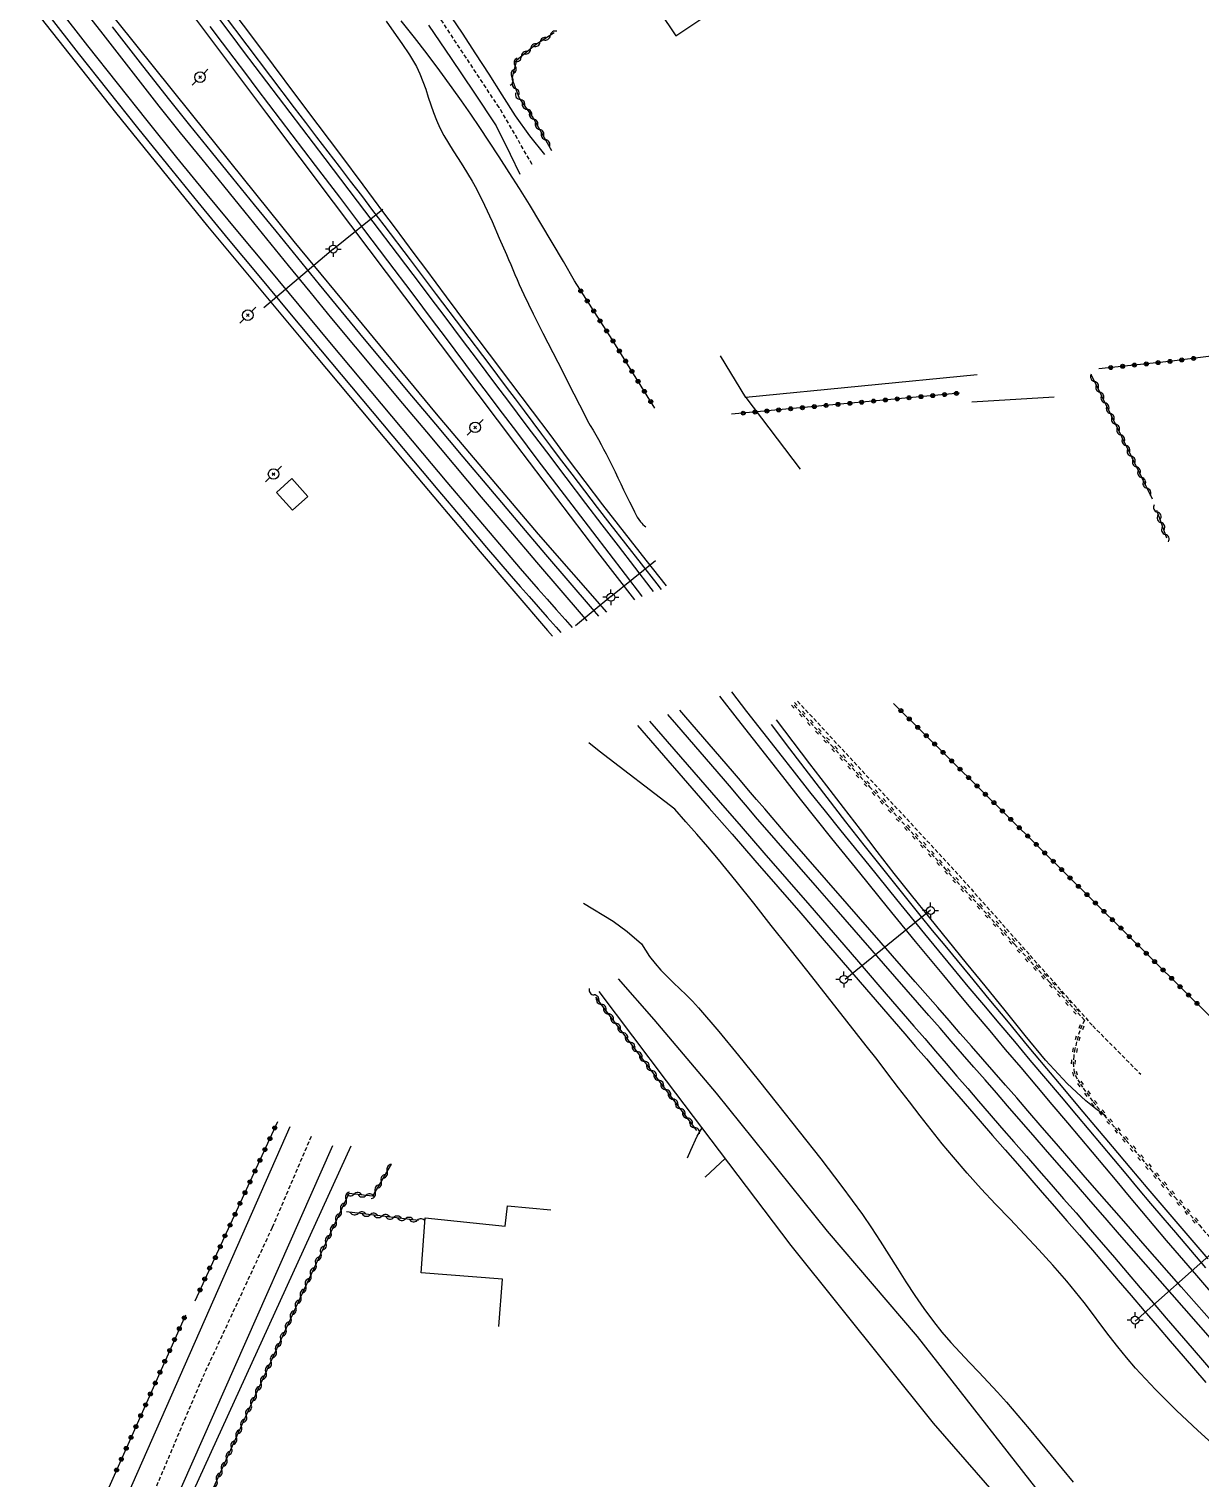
# Model space of a CAD drawing. Header units: millimetres. Extents: x 159000 to 160001, y 158000 to 159001.
# Drawn here: x 159116.3 to 159263.9, y 158371.1 to 158553.8 of the extents above; entities that cross this region are included whole.
import ezdxf

# ---------------------------------------------------------------- set-up
doc = ezdxf.new("R2010")
doc.units = ezdxf.units.MM
doc.linetypes.add('DASHED', pattern=[0.75, 0.5, -0.25])
doc.layers.get('0').update_dxf_attribs({"linetype": 'CONTINUOUS'})
for name, color, linetype in [('W0001', 6, 'DASHED'), ('W0008', 7, 'CONTINUOUS'), ('W0017', 7, 'CONTINUOUS'), ('W0101', 7, 'CONTINUOUS'), ('W0104', 1, 'CONTINUOUS'), ('W0112', 1, 'DASHED'), ('W0211', 2, 'CONTINUOUS'), ('W0214', 2, 'CONTINUOUS'), ('W0220', 5, 'DASHED'), ('W0300', 7, 'CONTINUOUS'), ('W0310', 3, 'CONTINUOUS'), ('W0322', 7, 'CONTINUOUS'), ('W0323', 7, 'CONTINUOUS'), ('W0473', 7, 'CONTINUOUS'), ('W0610', 7, 'CONTINUOUS'), ('W0611', 7, 'CONTINUOUS'), ('W0700', 7, 'CONTINUOUS'), ('W0710', 7, 'CONTINUOUS')]:
    doc.layers.add(name, color=color, linetype=linetype)

# ---------------------------------------------------------------- blocks, each defined once
blk = doc.blocks.new('T610')
for p, q in [((-0.500001, 0), (-1.000002, 0)), ((0, 0.500001), (0, 1.000002)), ((0.500001, 0), (1.000002, 0)), ((0, -0.500001), (0, -1.000002))]:
    blk.add_line(p, q)
blk.add_ellipse((0, 0), major_axis=(-0.353554, 0.353554), ratio=1, start_param=3.926990817, end_param=10.2101761242)
blk = doc.blocks.new('T473')
for p, q in [((-0.166667, 0.166667), (0.166667, -0.166667)), ((-0.166667, -0.166667), (0.166667, 0.166667)), ((0.500001, 0.500001), (1.000002, 1.000002)), ((-1.000002, -1.000002), (-0.500001, -0.500001))]:
    blk.add_line(p, q)
blk.add_ellipse((0, 0), major_axis=(0.471405, 0.471405), ratio=1, start_param=5.4977871438, end_param=11.780972451)
blk = doc.blocks.new('t323o')
at = {"color": 0, "linetype": 'Continuous'}
for radius in [0.25, 0.15]:
    blk.add_circle((0, 0), radius, dxfattribs=at)
blk = doc.blocks.new('t310o')
at = {"color": 0, "linetype": 'Continuous'}
for centre, start, end in [((-0.5, 0.38), 216.8699, 323.1304), ((0.5, -0.37), 36.8699, 143.1303)]:
    blk.add_arc(centre, 0.625, start, end, dxfattribs=at)
blk = doc.blocks.new('t322o')
at = {"color": 0, "linetype": 'Continuous'}
for radius in [0.25, 0.15]:
    blk.add_circle((0, 0), radius, dxfattribs=at)
blk = doc.blocks.new('t220o')
at = {"color": 0, "linetype": 'Continuous'}
for p, q in [((-0.25, 0.25), (0.25, 0.25)), ((-0.25, -0.25), (0.25, -0.25))]:
    blk.add_line(p, q, dxfattribs=at)

msp = doc.modelspace()

# ---------------------------------------------------------------- linework, layer by layer
at = {"layer": 'W0001'}
for points in [[(159179.72, 158536.72), (159175.54, 158543.88), (159163.87, 158561.51), (159149.97, 158581.69), (159135.14, 158602.15), (159125.6, 158616.58), (159119.47, 158624.25), (159107.6, 158637.6), (159104.35, 158644.31)], [(159151.84, 158414.18), (159146.92, 158402.68), (159138.09, 158383.67), (159131.7, 158368.61), (159127.71, 158359.61), (159121.46, 158345.79), (159115.67, 158332.12), (159102.25, 158306.76), (159088.95, 158308.52), (159067.77, 158318.05), (159053.9, 158323.51), (159032.56, 158331.9), (159014.04, 158339.26), (159014, 158339.28)]]:
    msp.add_lwpolyline(points, dxfattribs=at)
at = {"layer": 'W0008'}
for points in [[(159181.3, 158537.95), (159179.39, 158540.33), (159177.58, 158542.86), (159175.93, 158545.48), (159174.27, 158548.08), (159172.6, 158550.68), (159170.9, 158553.26), (159169.57, 158555.25)], [(159166.65, 158554.29), (159169.5, 158550.07), (159172.33, 158545.83), (159175.15, 158541.58), (159176.92, 158538.02), (159178.14, 158535.5)], [(159149.15, 158415.38), (159104.01, 158313.17), (159103.2, 158311.65), (159102.13, 158310.26), (159100.75, 158309.12), (159099.09, 158308.39), (159097.77, 158308.28), (159096.48, 158308.58), (159095.31, 158309.08), (159094.21, 158309.56), (159051.73, 158326.42), (159014, 158341.53)], [(159154.53, 158412.98), (159109.49, 158311.37), (159108.44, 158309.54), (159107.07, 158307.95), (159105.43, 158306.63), (159103.61, 158305.62), (159101.02, 158304.63), (159098.28, 158304.04), (159095.42, 158304.02), (159092.62, 158304.73), (159049.99, 158321.87), (159014, 158336.19)]]:
    msp.add_lwpolyline(points, dxfattribs=at)
at = {"layer": 'W0017'}
for points in [[(159190.54, 158434.06), (159195.02, 158428.94), (159202.88, 158419.64), (159216.89, 158402.22), (159228.24, 158388.94), (159248.56, 158362.95), (159257.86, 158352.46), (159269.51, 158339.23), (159275.85, 158331.12), (159273.33, 158326.87)], [(159250.2, 158353.3), (159250.2, 158353.36), (159246.28, 158359.7), (159230.3, 158378.02), (159212.33, 158400.43), (159196.63, 158421.2), (159188.13, 158432.46)], [(159199.3, 158411.49), (159199.72, 158412.46), (159200.5, 158414.21), (159201.12, 158415.26)], [(159204.03, 158411.41), (159201.53, 158409.1), (159201.45, 158409.03)]]:
    msp.add_lwpolyline(points, dxfattribs=at)
at = {"layer": 'W0101'}
for points in [[(159189.5, 158565.36), (159197.82, 158552.92), (159203.75, 158556.89)], [(159245.49, 158507.37), (159235.14, 158506.76)], [(159175.5, 158390.24), (159175.96, 158396.2), (159165.69, 158396.99), (159166.23, 158403.91), (159176.31, 158402.88), (159176.58, 158405.42), (159182.05, 158404.94)]]:
    msp.add_lwpolyline(points, dxfattribs=at)
at = {"layer": 'W0104'}
msp.add_lwpolyline([(159149.42, 158497.11), (159147.47, 158495.37), (159149.48, 158493.13), (159151.43, 158494.87)], close=True, dxfattribs=at)
at = {"layer": 'W0112'}
msp.add_lwpolyline([(159213.15, 158469.05), (159233.03, 158447.62), (159250.37, 158428.12), (159256.41, 158422.02)], dxfattribs=at)
at = {"layer": 'W0211'}
for points in [[(159140.75, 158555.72), (159143.74, 158551.76), (159146.72, 158547.8), (159149.71, 158543.85), (159151.12, 158542), (159152.53, 158540.16), (159153.94, 158538.31), (159155.35, 158536.47), (159156.76, 158534.62), (159158.17, 158532.78), (159159.58, 158530.93), (159160.98, 158529.08), (159164.3, 158524.71), (159167.61, 158520.34), (159170.91, 158515.97), (159174.22, 158511.59), (159175.33, 158510.11), (159176.44, 158508.63), (159177.56, 158507.15), (159178.67, 158505.66), (159179.78, 158504.18), (159180.89, 158502.7), (159182.01, 158501.22), (159183.12, 158499.74), (159184.71, 158497.65), (159186.29, 158495.56), (159187.88, 158493.48), (159189.48, 158491.4), (159191.45, 158488.87), (159193.43, 158486.35), (159195.41, 158483.83), (159195.96, 158483.14)], [(159185.03, 158522.04), (159183.64, 158524.47), (159182.23, 158526.88), (159180.8, 158529.29), (159179.35, 158531.67), (159178.09, 158533.69), (159176.82, 158535.7), (159175.53, 158537.69), (159174.22, 158539.67), (159173.1, 158541.37), (159171.96, 158543.05), (159170.8, 158544.73), (159169.63, 158546.39), (159168.06, 158548.53), (159166.47, 158550.64), (159164.85, 158552.74), (159163.2, 158554.82)], [(159209.82, 158466.12), (159212.15, 158463.04), (159214.48, 158459.96), (159216.84, 158456.9), (159219.2, 158453.85), (159221.53, 158450.89), (159223.87, 158447.94), (159226.22, 158445.01), (159228.58, 158442.08), (159230.14, 158440.16), (159231.71, 158438.25), (159233.28, 158436.34), (159234.86, 158434.43), (159237.27, 158431.5), (159239.69, 158428.58), (159242.11, 158425.66), (159244.54, 158422.75), (159246.6, 158420.29), (159248.66, 158417.83), (159250.73, 158415.38), (159252.8, 158412.93), (159255.05, 158410.26), (159257.31, 158407.59), (159259.58, 158404.92), (159261.85, 158402.26), (159264.86, 158398.76)], [(159186.18, 158443.57), (159189.9, 158441.31), (159191.69, 158440), (159193.49, 158438.44), (159194.51, 158436.88), (159195.2, 158435.99), (159195.93, 158435.15), (159196.71, 158434.34), (159197.51, 158433.56), (159198.32, 158432.79), (159199.12, 158432.02), (159199.9, 158431.23), (159200.66, 158430.41), (159203.22, 158427.42), (159205.73, 158424.38), (159208.18, 158421.31), (159210.63, 158418.23), (159213.36, 158414.79), (159216.07, 158411.34), (159218.74, 158407.86), (159221.33, 158404.32), (159222.48, 158402.66), (159223.59, 158400.97), (159224.67, 158399.26), (159225.74, 158397.55), (159226.81, 158395.83), (159227.92, 158394.14), (159229.07, 158392.47), (159230.28, 158390.85), (159231.36, 158389.51), (159232.48, 158388.21), (159233.64, 158386.94), (159234.82, 158385.69), (159236.01, 158384.45), (159237.19, 158383.2), (159238.35, 158381.94), (159239.49, 158380.66), (159242.34, 158377.33), (159245.14, 158373.97), (159247.92, 158370.58)]]:
    msp.add_lwpolyline(points, dxfattribs=at)
at = {"layer": 'W0214'}
for points in [[(159196.62, 158483.59), (159194.06, 158486.82), (159191.33, 158490.31), (159188.62, 158493.8), (159186.38, 158496.74), (159184.16, 158499.69), (159181.95, 158502.65), (159179.74, 158505.6), (159177.03, 158509.21), (159174.32, 158512.81), (159171.61, 158516.42), (159168.91, 158520.03), (159167.59, 158521.79), (159166.28, 158523.55), (159164.96, 158525.31), (159163.64, 158527.08), (159162.33, 158528.84), (159161.01, 158530.6), (159159.7, 158532.37), (159158.38, 158534.13), (159155.56, 158537.91), (159152.73, 158541.69), (159149.91, 158545.46), (159147.08, 158549.24), (159144.22, 158553.06), (159141.35, 158556.89)], [(159161.28, 158554.79), (159162.26, 158553.38), (159163.27, 158551.98), (159164.24, 158550.55), (159165.1, 158549.05), (159165.54, 158548.12), (159165.93, 158547.16), (159166.28, 158546.19), (159166.6, 158545.21), (159166.92, 158544.23), (159167.26, 158543.26), (159167.63, 158542.29), (159168.06, 158541.35), (159168.58, 158540.35), (159169.14, 158539.38), (159169.73, 158538.42), (159170.35, 158537.48), (159170.96, 158536.54), (159171.56, 158535.59), (159172.14, 158534.62), (159172.69, 158533.64), (159173.7, 158531.6), (159174.64, 158529.52), (159175.54, 158527.43), (159176.46, 158525.35), (159176.73, 158524.72), (159177, 158524.09), (159177.27, 158523.47), (159177.53, 158522.84), (159177.8, 158522.21), (159178.07, 158521.58), (159178.35, 158520.96), (159178.64, 158520.33), (159179.82, 158517.88), (159181.06, 158515.44), (159182.31, 158513.01), (159183.55, 158510.58), (159184.25, 158509.18), (159184.94, 158507.79), (159185.65, 158506.39), (159186.37, 158505.01), (159186.69, 158504.41), (159187.03, 158503.81), (159187.37, 158503.21), (159187.71, 158502.62), (159188.05, 158502.02), (159188.38, 158501.42), (159188.71, 158500.82), (159189.04, 158500.22), (159189.42, 158499.47), (159189.79, 158498.72), (159190.15, 158497.97), (159190.51, 158497.21), (159190.87, 158496.46), (159191.23, 158495.7), (159191.6, 158494.95), (159191.98, 158494.2), (159192.29, 158493.56), (159192.6, 158492.91), (159192.95, 158492.27), (159193.35, 158491.67), (159193.51, 158491.49), (159193.67, 158491.32), (159193.85, 158491.17), (159194.04, 158491.03)], [(159252.02, 158416.72), (159250.74, 158417.67), (159249.5, 158418.68), (159248.31, 158419.74), (159247.16, 158420.84), (159244.42, 158423.79), (159241.84, 158426.89), (159239.34, 158430.04), (159236.82, 158433.17), (159234.47, 158436.01), (159232.13, 158438.86), (159229.81, 158441.72), (159227.5, 158444.59), (159225.34, 158447.33), (159223.21, 158450.09), (159221.08, 158452.86), (159218.95, 158455.63), (159216.83, 158458.39), (159214.71, 158461.16), (159212.59, 158463.93), (159210.48, 158466.7)], [(159197.68, 158455.42), (159188.15, 158462.75), (159186.85, 158463.81)], [(159266.35, 158374.62), (159263.6, 158377.1), (159260.91, 158379.65), (159258.29, 158382.27), (159255.76, 158384.98), (159254.61, 158386.3), (159253.51, 158387.66), (159252.44, 158389.04), (159251.38, 158390.44), (159250.34, 158391.84), (159249.28, 158393.23), (159248.2, 158394.6), (159247.09, 158395.95), (159245.35, 158397.94), (159243.57, 158399.9), (159241.77, 158401.83), (159239.94, 158403.74), (159238.12, 158405.66), (159236.32, 158407.59), (159234.54, 158409.55), (159232.81, 158411.55), (159231.38, 158413.26), (159229.99, 158415), (159228.61, 158416.76), (159227.25, 158418.53), (159225.9, 158420.31), (159224.55, 158422.09), (159223.19, 158423.86), (159221.82, 158425.62), (159219.38, 158428.72), (159216.94, 158431.81), (159214.49, 158434.91), (159212.04, 158438), (159209.84, 158440.79), (159207.64, 158443.58), (159205.43, 158446.36), (159203.18, 158449.11), (159201.83, 158450.71), (159200.47, 158452.29), (159199.08, 158453.86), (159197.68, 158455.42)]]:
    msp.add_lwpolyline(points, dxfattribs=at)
at = {"layer": 'W0220'}
for points in [[(159212.73, 158468.55), (159217.48, 158463.41), (159222.23, 158458.27), (159226.97, 158453.12), (159231.72, 158447.97), (159236.12, 158443.19), (159240.52, 158438.4), (159244.93, 158433.62), (159249.33, 158428.83)], [(159249.33, 158428.83), (159249.01, 158428.18), (159248.74, 158427.5), (159248.51, 158426.82), (159248.33, 158426.11), (159248.13, 158425.24), (159247.97, 158424.35), (159247.89, 158423.44), (159247.98, 158422.52), (159248.17, 158421.9), (159248.47, 158421.32), (159248.81, 158420.79), (159249.17, 158420.27), (159250.42, 158418.53), (159251.79, 158416.87), (159253.2, 158415.26), (159254.6, 158413.65), (159257.65, 158410.07), (159260.72, 158406.52), (159263.81, 158402.98), (159266.9, 158399.43)]]:
    msp.add_lwpolyline(points, dxfattribs=at)
at = {"layer": 'W0300'}
for points in [[(159206.62, 158507.33), (159203.46, 158512.57)], [(159235.79, 158510.19), (159206.62, 158507.33)], [(159206.62, 158507.33), (159213.47, 158498.29)], [(159156.82, 158412.97), (159133.23, 158361.25), (159113.47, 158316.91)]]:
    msp.add_lwpolyline(points, dxfattribs=at)
at = {"layer": 'W0310'}
for points in [[(159182.49, 158553.29), (159180.13, 158551.79), (159177.72, 158549.83), (159177.14, 158547.54), (159178.05, 158545.09), (159179.77, 158542.63), (159182.14, 158538.49), (159182.14, 158538.5)], [(159250.12, 158510.29), (159257.85, 158494.54)], [(159258.41, 158493.13), (159259.66, 158489.64)], [(159200.47, 158414.91), (159187.74, 158431.75)], [(159161.93, 158410.69), (159159.59, 158406.66), (159156.58, 158406.98), (159150.39, 158393.75), (159144.28, 158380.41), (159138.7, 158368.07)], [(159165.39, 158403.59), (159156.28, 158404.66)]]:
    msp.add_lwpolyline(points, dxfattribs=at)
at = {"layer": 'W0322'}
for points in [[(159195.16, 158505.99), (159189.78, 158514.65), (159185.02, 158522.03)], [(159265.15, 158429.32), (159225.26, 158468.77)]]:
    msp.add_lwpolyline(points, dxfattribs=at)
at = {"layer": 'W0323'}
for points in [[(159296.54, 158514.47), (159281.36, 158514.3), (159271.23, 158513.29), (159260.01, 158511.87), (159251.15, 158510.96)], [(159233.57, 158507.89), (159204.81, 158505.22)], [(159137.23, 158393.46), (159147.63, 158416.07)], [(159135.98, 158391.63), (159116.33, 158347.45)]]:
    msp.add_lwpolyline(points, dxfattribs=at)
at = {"layer": 'W0611'}
for points in [[(159154.61, 158526.05), (159160.88, 158531.06)], [(159154.61, 158526.05), (159145.86, 158518.66)], [(159189.62, 158482.24), (159195.23, 158486.77)], [(159189.62, 158482.24), (159185.16, 158478.53)], [(159229.92, 158442.7), (159219.17, 158433.97)], [(159265.76, 158399.78), (159255.71, 158390.9)]]:
    msp.add_lwpolyline(points, dxfattribs=at)
at = {"layer": 'W0700'}
for points in [[(159186.63, 158479.18), (159186.16, 158479.73), (159180.29, 158486.58), (159176.81, 158490.68), (159173.33, 158494.78), (159169.86, 158498.9), (159166.4, 158503.02), (159163.4, 158506.58), (159160.41, 158510.15), (159157.43, 158513.72), (159154.45, 158517.31), (159151.71, 158520.64), (159148.98, 158523.99), (159146.25, 158527.34), (159143.53, 158530.69), (159140.81, 158534.03), (159138.09, 158537.37), (159135.38, 158540.71), (159132.69, 158544.08), (159129.13, 158548.59), (159125.6, 158553.13), (159122.08, 158557.67)], [(159118.77, 158555.48), (159122.48, 158550.75), (159126.2, 158546.03), (159129.95, 158541.33), (159133.71, 158536.65), (159137.54, 158531.97), (159141.39, 158527.31), (159145.26, 158522.66), (159149.12, 158518.02), (159153.02, 158513.34), (159156.92, 158508.68), (159160.82, 158504.02), (159164.74, 158499.36), (159167.81, 158495.71), (159170.88, 158492.07), (159173.96, 158488.43), (159177.06, 158484.81), (159178.18, 158483.51), (159179.31, 158482.23), (159180.45, 158480.94), (159181.58, 158479.66), (159182.72, 158478.38), (159183.3, 158477.71)], [(159119.96, 158556.4), (159123.66, 158551.68), (159127.38, 158546.97), (159131.11, 158542.27), (159134.88, 158537.6), (159138.7, 158532.92), (159142.55, 158528.26), (159146.41, 158523.62), (159150.28, 158518.98), (159154.17, 158514.31), (159158.07, 158509.64), (159161.97, 158504.98), (159165.88, 158500.33), (159168.95, 158496.68), (159172.02, 158493.04), (159175.1, 158489.41), (159178.2, 158485.78), (159179.32, 158484.48), (159180.45, 158483.19), (159181.59, 158481.91), (159182.73, 158480.63), (159183.87, 158479.34), (159184.74, 158478.34)], [(159140.28, 158555), (159141.82, 158552.94), (159143.28, 158551), (159144.74, 158549.07), (159146.21, 158547.13), (159147.68, 158545.2), (159149.14, 158543.27), (159150.61, 158541.34), (159152.08, 158539.41), (159153.55, 158537.48), (159156.59, 158533.47), (159159.63, 158529.46), (159162.67, 158525.45), (159165.71, 158521.44), (159167.07, 158519.63), (159168.43, 158517.83), (159169.78, 158516.02), (159171.14, 158514.21), (159172.5, 158512.41), (159173.86, 158510.6), (159175.22, 158508.79), (159176.58, 158506.99), (159179.03, 158503.74), (159181.49, 158500.48), (159183.96, 158497.24), (159186.43, 158493.99), (159188.48, 158491.3), (159190.54, 158488.62), (159192.6, 158485.93), (159194.67, 158483.25), (159194.97, 158482.87)], [(159188.12, 158479.75), (159187.3, 158480.71), (159181.43, 158487.55), (159177.95, 158491.65), (159174.48, 158495.75), (159171.01, 158499.87), (159167.55, 158503.98), (159164.55, 158507.54), (159161.56, 158511.11), (159158.58, 158514.68), (159155.61, 158518.26), (159152.87, 158521.6), (159150.14, 158524.94), (159147.42, 158528.29), (159144.7, 158531.64), (159141.98, 158534.97), (159139.26, 158538.31), (159136.56, 158541.65), (159133.87, 158545.01), (159130.31, 158549.52), (159126.78, 158554.05)], [(159139.08, 158554.11), (159140.62, 158552.04), (159142.08, 158550.1), (159143.54, 158548.17), (159145.01, 158546.23), (159146.48, 158544.3), (159147.95, 158542.37), (159149.42, 158540.44), (159150.88, 158538.51), (159152.35, 158536.57), (159155.39, 158532.57), (159158.43, 158528.56), (159161.47, 158524.55), (159164.51, 158520.53), (159165.87, 158518.73), (159167.23, 158516.92), (159168.59, 158515.12), (159169.94, 158513.31), (159171.3, 158511.5), (159172.66, 158509.7), (159174.02, 158507.89), (159175.38, 158506.09), (159177.84, 158502.83), (159180.3, 158499.58), (159182.76, 158496.33), (159185.23, 158493.08), (159187.29, 158490.39), (159189.35, 158487.7), (159191.41, 158485.02), (159193.48, 158482.34), (159193.56, 158482.24)], [(159203.32, 158469.68), (159205.54, 158466.84), (159209.58, 158461.68)], [(159204.81, 158470.21), (159206.72, 158467.76), (159210.76, 158462.61)], [(159203.84, 158459.26), (159197.93, 158466.07), (159196.82, 158467.36)], [(159204.97, 158460.24), (159199.06, 158467.05), (159198.33, 158467.9)], [(159192.96, 158465.99), (159202.02, 158455.58)], [(159194.48, 158466.52), (159203.15, 158456.57)], [(159210.76, 158462.61), (159212.72, 158460.12), (159214.68, 158457.64), (159216.64, 158455.17), (159218.62, 158452.7), (159222.12, 158448.36), (159225.62, 158444.03), (159229.15, 158439.72), (159232.69, 158435.42), (159234.63, 158433.09), (159236.58, 158430.76), (159238.53, 158428.44), (159240.49, 158426.13), (159242.45, 158423.81), (159244.41, 158421.5), (159246.37, 158419.18), (159248.32, 158416.86), (159249.88, 158415.01), (159251.43, 158413.16), (159252.98, 158411.3), (159254.54, 158409.45), (159256.09, 158407.59), (159257.65, 158405.74), (159259.21, 158403.9), (159260.78, 158402.05), (159264.58, 158397.62)], [(159266.34, 158389.74), (159261.51, 158395.24), (159256.68, 158400.74), (159254.86, 158402.81), (159253.05, 158404.9), (159251.24, 158406.98), (159249.43, 158409.06), (159247.62, 158411.15), (159245.81, 158413.24), (159244.01, 158415.32), (159242.19, 158417.4), (159240.78, 158419.03), (159239.36, 158420.66), (159237.94, 158422.29), (159236.51, 158423.91), (159235.09, 158425.54), (159233.67, 158427.17), (159232.25, 158428.79), (159230.83, 158430.42), (159227.98, 158433.69), (159225.13, 158436.96), (159222.28, 158440.23), (159219.43, 158443.5), (159216.82, 158446.49), (159214.21, 158449.47), (159211.6, 158452.46), (159209.01, 158455.47), (159207.99, 158456.65), (159206.98, 158457.85), (159205.97, 158459.04), (159204.97, 158460.24)], [(159209.58, 158461.68), (159211.54, 158459.19), (159213.5, 158456.71), (159215.47, 158454.23), (159217.45, 158451.76), (159220.95, 158447.42), (159224.46, 158443.09), (159227.99, 158438.77), (159231.54, 158434.46), (159233.48, 158432.13), (159235.43, 158429.8), (159237.38, 158427.48), (159239.34, 158425.16), (159241.3, 158422.85), (159243.26, 158420.53), (159245.22, 158418.22), (159247.18, 158415.9), (159248.73, 158414.04), (159250.29, 158412.19), (159251.84, 158410.33), (159253.39, 158408.48), (159254.95, 158406.62), (159256.5, 158404.77), (159258.07, 158402.92), (159259.64, 158401.08), (159263.45, 158396.64), (159267.28, 158392.21)], [(159265.22, 158388.75), (159260.38, 158394.24), (159255.55, 158399.75), (159253.73, 158401.83), (159251.92, 158403.91), (159250.11, 158405.99), (159248.3, 158408.08), (159246.49, 158410.16), (159244.68, 158412.25), (159242.87, 158414.34), (159241.06, 158416.42), (159239.64, 158418.05), (159238.22, 158419.67), (159236.8, 158421.3), (159235.38, 158422.93), (159233.96, 158424.55), (159232.54, 158426.18), (159231.12, 158427.81), (159229.7, 158429.43), (159226.85, 158432.7), (159224, 158435.97), (159221.15, 158439.24), (159218.3, 158442.51), (159215.69, 158445.5), (159213.07, 158448.49), (159210.46, 158451.48), (159207.87, 158454.49), (159206.85, 158455.68), (159205.83, 158456.88), (159204.82, 158458.08), (159203.82, 158459.28)], [(159203.15, 158456.57), (159206.04, 158453.25), (159208.92, 158449.93), (159211.81, 158446.61), (159214.69, 158443.29), (159217.63, 158439.88), (159220.58, 158436.47), (159223.52, 158433.06), (159226.46, 158429.65), (159227.82, 158428.08), (159229.18, 158426.51), (159230.53, 158424.93), (159231.89, 158423.36), (159233.25, 158421.79), (159234.61, 158420.21), (159235.96, 158418.64), (159237.32, 158417.07), (159238.88, 158415.28), (159240.44, 158413.48), (159242.01, 158411.69), (159243.57, 158409.9), (159245.13, 158408.11), (159246.7, 158406.32), (159248.26, 158404.53), (159249.81, 158402.73), (159251.45, 158400.83), (159253.09, 158398.92), (159254.72, 158397.01), (159256.35, 158395.1), (159257.99, 158393.19), (159259.62, 158391.28), (159261.26, 158389.37), (159262.89, 158387.47), (159265.76, 158384.15)], [(159202.02, 158455.58), (159204.91, 158452.27), (159207.79, 158448.95), (159210.67, 158445.63), (159213.55, 158442.31), (159216.5, 158438.9), (159219.44, 158435.49), (159222.39, 158432.08), (159225.33, 158428.67), (159226.69, 158427.1), (159228.04, 158425.53), (159229.4, 158423.95), (159230.76, 158422.38), (159232.11, 158420.8), (159233.47, 158419.23), (159234.83, 158417.66), (159236.19, 158416.09), (159237.75, 158414.29), (159239.31, 158412.5), (159240.87, 158410.71), (159242.44, 158408.92), (159244, 158407.13), (159245.56, 158405.34), (159247.12, 158403.55), (159248.68, 158401.75), (159250.32, 158399.85), (159251.95, 158397.94), (159253.59, 158396.03), (159255.22, 158394.12), (159256.85, 158392.21), (159258.48, 158390.3), (159260.12, 158388.39), (159261.76, 158386.49), (159264.62, 158383.17)]]:
    msp.add_lwpolyline(points, dxfattribs=at)
at = {"layer": 'W0710'}
for points in [[(159103.69, 158599.75), (159117.68, 158581.13), (159127.13, 158568.62), (159137.39, 158554.89), (159146.2, 158543.14), (159154.6, 158531.96), (159165.79, 158517.12), (159177.61, 158501.45), (159187.93, 158487.85), (159192.62, 158481.82)], [(159189.11, 158480.27), (159180.49, 158490.09), (159167.64, 158505.28), (159158.32, 158516.57), (159149.7, 158527.02), (159136.75, 158543.09), (159127.34, 158554.8), (159117.42, 158567.86), (159108.27, 158579.62), (159098.97, 158591.76)], [(159104.79, 158571.94), (159117.01, 158556.14), (159127.19, 158543.27), (159138.79, 158528.93), (159150.96, 158514.29), (159163.93, 158498.82), (159173.14, 158487.89), (159181.65, 158477.95), (159182.27, 158477.24)]]:
    msp.add_lwpolyline(points, dxfattribs=at)

# ---------------------------------------------------------------- block references
at = {"layer": 'W0220'}
for p, rotation in [((159212.74, 158468.54), 312.7283220975604), ((159213.75, 158467.44), 312.7283220975604), ((159214.77, 158466.34), 312.7283220975604), ((159215.79, 158465.24), 312.7283220975604), ((159216.81, 158464.14), 312.7283220975604), ((159217.83, 158463.03), 312.706524494494), ((159218.84, 158461.93), 312.706524494494), ((159219.86, 158460.83), 312.706524494494), ((159220.88, 158459.73), 312.706524494494), ((159221.89, 158458.63), 312.706524494494), ((159222.91, 158457.52), 312.6847259454281), ((159223.93, 158456.42), 312.6847259454281), ((159224.95, 158455.32), 312.6847259454281), ((159225.96, 158454.22), 312.6847259454281), ((159226.98, 158453.11), 312.6629264515432), ((159228, 158452.01), 312.6629264515432), ((159229.01, 158450.91), 312.6629264515432), ((159230.03, 158449.8), 312.6629264515432), ((159231.05, 158448.7), 312.6629264515432), ((159232.06, 158447.6), 312.6411231588629), ((159233.08, 158446.49), 312.6411231588629), ((159234.09, 158445.39), 312.6411231588629), ((159235.11, 158444.29), 312.6411231588629), ((159236.13, 158443.18), 312.6193168464848), ((159237.14, 158442.08), 312.6193168464848), ((159238.16, 158440.98), 312.6193168464848), ((159239.17, 158439.87), 312.6193168464848), ((159240.19, 158438.77), 312.6193168464848), ((159241.2, 158437.66), 312.5975114672491), ((159242.22, 158436.56), 312.5975114672491), ((159243.24, 158435.46), 312.5975114672491), ((159244.25, 158434.35), 312.5975114672491), ((159245.27, 158433.25), 312.5757070220743), ((159246.28, 158432.14), 312.5757070220743), ((159247.3, 158431.04), 312.5757070220743), ((159248.31, 158429.93), 312.5757070220743), ((159248.92, 158427.94), 248.0332501354958), ((159248.1, 158425.06), 259.3608771899468), ((159248.44, 158426.52), 255.3178357181387), ((159247.9, 158423.58), 265.4367129135572), ((159248.11, 158422.1), 287.1098196673179), ((159248.81, 158420.79), 304.0714599581609), ((159249.68, 158419.56), 305.8814972135104), ((159250.57, 158418.35), 309.6022376808262), ((159251.52, 158417.2), 309.6022376808262), ((159252.5, 158416.06), 311.2408007078824), ((159253.49, 158414.93), 310.7845626979257), ((159254.47, 158413.8), 310.7845626979257), ((159255.44, 158412.65), 310.4276104758047), ((159256.42, 158411.51), 310.4276104758047), ((159257.39, 158410.37), 310.4276104758047), ((159258.37, 158409.23), 310.9201069828205), ((159259.35, 158408.1), 310.9201069828205), ((159260.33, 158406.97), 310.9201069828205), ((159261.32, 158405.84), 311.1067437414071), ((159262.31, 158404.71), 311.1067437414071), ((159263.29, 158403.58), 311.1067437414071)]:
    msp.add_blockref('t220o', p, dxfattribs=dict(at, rotation=rotation))
at = {"layer": 'W0310'}
for p, rotation in [((159181.98, 158552.97), 212.3595660468517), ((159179.5, 158551.28), 219.1662516556376), ((159180.71, 158552.16), 212.3595660468517), ((159177.55, 158549.15), 256.0049553392822), ((159178.34, 158550.33), 219.1662516556376), ((159177.18, 158547.7), 256.0049553392822), ((159177.61, 158546.28), 290.3482575415846), ((159178.18, 158544.9), 304.930937300944), ((159179.04, 158543.67), 304.930937300944), ((159179.88, 158542.43), 299.8402921807774), ((159180.63, 158541.13), 299.8402921807774), ((159181.38, 158539.83), 299.8402921807774), ((159250.59, 158509.36), 296.1108654564848), ((159251.25, 158508.01), 296.1108654564848), ((159251.91, 158506.66), 296.1108654564848), ((159252.57, 158505.31), 296.1108654564848), ((159253.23, 158503.97), 296.1108654564848), ((159253.89, 158502.62), 296.1108654564848), ((159254.55, 158501.27), 296.1108654564848), ((159255.21, 158499.93), 296.1108654564848), ((159255.87, 158498.58), 296.1108654564848), ((159256.53, 158497.23), 296.1108654564848), ((159257.19, 158495.89), 296.1108654564848), ((159258.51, 158492.89), 293.576551100405), ((159258.97, 158491.57), 293.576551100405), ((159259.51, 158490.07), 293.576551100405), ((159187.51, 158432.03), 127.1269780068062), ((159188.41, 158430.84), 127.1269780068062), ((159189.32, 158429.64), 127.1269780068062), ((159190.22, 158428.45), 127.1269780068062), ((159191.13, 158427.25), 127.1269780068062), ((159192.04, 158426.05), 127.1269780068062), ((159192.94, 158424.86), 127.1269780068062), ((159193.85, 158423.66), 127.1269780068062), ((159194.75, 158422.47), 127.1269780068062), ((159195.66, 158421.27), 127.1269780068062), ((159196.56, 158420.07), 127.1269780068062), ((159197.47, 158418.88), 127.1269780068062), ((159198.37, 158417.68), 127.1269780068062), ((159199.28, 158416.49), 127.1269780068062), ((159200.18, 158415.29), 127.1269780068062), ((159161.42, 158409.81), 239.8363530204495), ((159160.67, 158408.52), 239.8363530204495), ((159156.23, 158406.24), 244.9579844877488), ((159157.25, 158406.91), 173.8415133579681), ((159158.74, 158406.75), 173.8415133579681), ((159159.91, 158407.22), 239.8363530204495), ((159155.59, 158404.88), 244.9579844877488), ((159154.96, 158403.52), 244.9579844877488), ((159157.77, 158404.49), 173.2883402507422), ((159159.26, 158404.31), 173.2883402507422), ((159160.75, 158404.14), 173.2883402507422), ((159162.23, 158403.96), 173.2883402507422), ((159163.72, 158403.79), 173.2883402507422), ((159165.21, 158403.61), 173.2883402507422), ((159153.69, 158400.8), 244.9579844877488), ((159154.32, 158402.16), 244.9579844877488), ((159153.05, 158399.44), 244.9579844877488), ((159152.42, 158398.08), 244.9579844877488), ((159151.15, 158395.37), 244.9579844877488), ((159151.78, 158396.73), 244.9579844877488), ((159150.51, 158394.01), 244.9579844877488), ((159149.89, 158392.64), 245.3663793533784), ((159148.64, 158389.92), 245.3663793533784), ((159149.26, 158391.28), 245.3663793533784), ((159148.01, 158388.55), 245.3663793533784), ((159146.76, 158385.83), 245.3663793533784), ((159147.39, 158387.19), 245.3663793533784), ((159146.13, 158384.46), 245.3663793533784), ((159145.51, 158383.1), 245.3663793533784), ((159144.26, 158380.37), 245.6624894605823), ((159144.88, 158381.74), 245.3663793533784), ((159143.64, 158379.01), 245.6624894605823), ((159143.02, 158377.64), 245.6624894605823), ((159141.79, 158374.91), 245.6624894605823), ((159142.4, 158376.27), 245.6624894605823), ((159141.17, 158373.54), 245.6624894605823), ((159140.55, 158372.17), 245.6624894605823), ((159139.93, 158370.81), 245.6624894605823)]:
    msp.add_blockref('t310o', p, dxfattribs=dict(at, rotation=rotation))
at = {"layer": 'W0322'}
for p, rotation in [((159185.83, 158520.77), 122.8211110517979), ((159186.64, 158519.51), 122.8211110517979), ((159187.46, 158518.25), 122.8211110517979), ((159188.27, 158516.99), 122.8211110517979), ((159189.08, 158515.73), 122.8211110517979), ((159189.89, 158514.47), 121.8857106736405), ((159190.69, 158513.19), 121.8857106736405), ((159191.48, 158511.92), 121.8857106736405), ((159192.27, 158510.64), 121.8857106736405), ((159193.06, 158509.37), 121.8857106736405), ((159193.85, 158508.1), 121.8857106736405), ((159194.65, 158506.82), 121.8857106736405), ((159226.18, 158467.86), 135.3151092216094), ((159227.24, 158466.81), 135.3151092216094), ((159228.31, 158465.75), 135.3151092216094), ((159229.38, 158464.7), 135.3151092216094), ((159230.44, 158463.64), 135.3151092216094), ((159231.51, 158462.59), 135.3151092216094), ((159232.58, 158461.53), 135.3151092216094), ((159233.64, 158460.48), 135.3151092216094), ((159234.71, 158459.42), 135.3151092216094), ((159235.78, 158458.37), 135.3151092216094), ((159236.84, 158457.31), 135.3151092216094), ((159237.91, 158456.26), 135.3151092216094), ((159238.98, 158455.2), 135.3151092216094), ((159240.04, 158454.15), 135.3151092216094), ((159241.11, 158453.09), 135.3151092216094), ((159242.18, 158452.04), 135.3151092216094), ((159243.24, 158450.99), 135.3151092216094), ((159244.31, 158449.93), 135.3151092216094), ((159245.38, 158448.88), 135.3151092216094), ((159246.44, 158447.82), 135.3151092216094), ((159247.51, 158446.77), 135.3151092216094), ((159248.57, 158445.71), 135.3151092216094), ((159249.64, 158444.66), 135.3151092216094), ((159250.71, 158443.6), 135.3151092216094), ((159251.77, 158442.55), 135.3151092216094), ((159252.84, 158441.49), 135.3151092216094), ((159253.91, 158440.44), 135.3151092216094), ((159254.97, 158439.38), 135.3151092216094), ((159256.04, 158438.33), 135.3151092216094), ((159257.11, 158437.27), 135.3151092216094), ((159258.17, 158436.22), 135.3151092216094), ((159259.24, 158435.16), 135.3151092216094), ((159260.31, 158434.11), 135.3151092216094), ((159261.37, 158433.05), 135.3151092216094), ((159262.44, 158432), 135.3151092216094), ((159263.51, 158430.94), 135.3151092216094)]:
    msp.add_blockref('t322o', p, dxfattribs=dict(at, rotation=rotation))
at = {"layer": 'W0323'}
for p, rotation in [((159252.64, 158511.11), 185.8699592337548), ((159254.14, 158511.27), 185.8699592337548), ((159255.63, 158511.42), 185.8699592337548), ((159257.12, 158511.57), 185.8699592337548), ((159258.61, 158511.73), 185.8699592337548), ((159260.1, 158511.88), 187.2061147998639), ((159261.59, 158512.07), 187.2061147998639), ((159263.08, 158512.26), 187.2061147998639), ((159225.72, 158507.16), 185.2982385107427), ((159227.21, 158507.3), 185.2982385107427), ((159228.71, 158507.44), 185.2982385107427), ((159230.2, 158507.57), 185.2982385107427), ((159231.69, 158507.71), 185.2982385107427), ((159233.19, 158507.85), 185.2982385107427), ((159206.3, 158505.36), 185.2982385107427), ((159207.8, 158505.5), 185.2982385107427), ((159209.29, 158505.63), 185.2982385107427), ((159210.78, 158505.77), 185.2982385107427), ((159212.28, 158505.91), 185.2982385107427), ((159213.77, 158506.05), 185.2982385107427), ((159215.27, 158506.19), 185.2982385107427), ((159216.76, 158506.33), 185.2982385107427), ((159218.25, 158506.47), 185.2982385107427), ((159219.75, 158506.6), 185.2982385107427), ((159221.24, 158506.74), 185.2982385107427), ((159222.73, 158506.88), 185.2982385107427), ((159224.23, 158507.02), 185.2982385107427), ((159147.25, 158415.26), 66.4563366330493), ((159146, 158412.53), 66.4563366330493), ((159146.63, 158413.9), 66.4563366330493), ((159145.38, 158411.17), 66.4563366330493), ((159144.12, 158408.45), 66.4563366330493), ((159144.75, 158409.81), 66.4563366330493), ((159143.5, 158407.09), 66.4563366330493), ((159142.85, 158405.73), 66.4563366330493), ((159141.62, 158403), 66.4563366330493), ((159142.25, 158404.36), 66.4563366330493), ((159140.96, 158401.65), 66.4563366330493), ((159140.37, 158400.28), 66.4563366330493), ((159139.03, 158397.58), 66.4563366330493), ((159139.77, 158398.9), 66.4563366330493), ((159138.43, 158396.21), 66.4563366330493), ((159137.83, 158394.83), 66.4563366330493), ((159135.83, 158391.31), 246.0345032971616), ((159134.61, 158388.57), 246.0345032971616), ((159135.22, 158389.94), 246.0345032971616), ((159134, 158387.19), 246.0345032971616), ((159133.39, 158385.82), 246.0345032971616), ((159132.18, 158383.08), 246.0345032971616), ((159132.78, 158384.45), 246.0345032971616), ((159131.57, 158381.71), 246.0345032971616), ((159130.96, 158380.34), 246.0345032971616), ((159129.74, 158377.6), 246.0345032971616), ((159130.35, 158378.97), 246.0345032971616), ((159129.13, 158376.23), 246.0345032971616), ((159128.52, 158374.86), 246.0345032971616), ((159127.3, 158372.12), 246.0345032971616), ((159127.91, 158373.49), 246.0345032971616)]:
    msp.add_blockref('t323o', p, dxfattribs=dict(at, rotation=rotation))
at = {"layer": 'W0473'}
for p in [(159137.83, 158547.71), (159143.86, 158517.71), (159172.51, 158503.57), (159147.1, 158497.69)]:
    msp.add_blockref('T473', p, dxfattribs=at)
at = {"layer": 'W0610'}
for p in [(159154.63, 158526.05), (159189.62, 158482.15), (159229.92, 158442.66), (159219, 158433.97), (159255.71, 158391.02)]:
    msp.add_blockref('T610', p, dxfattribs=at)

doc.saveas('drawing.dxf')
